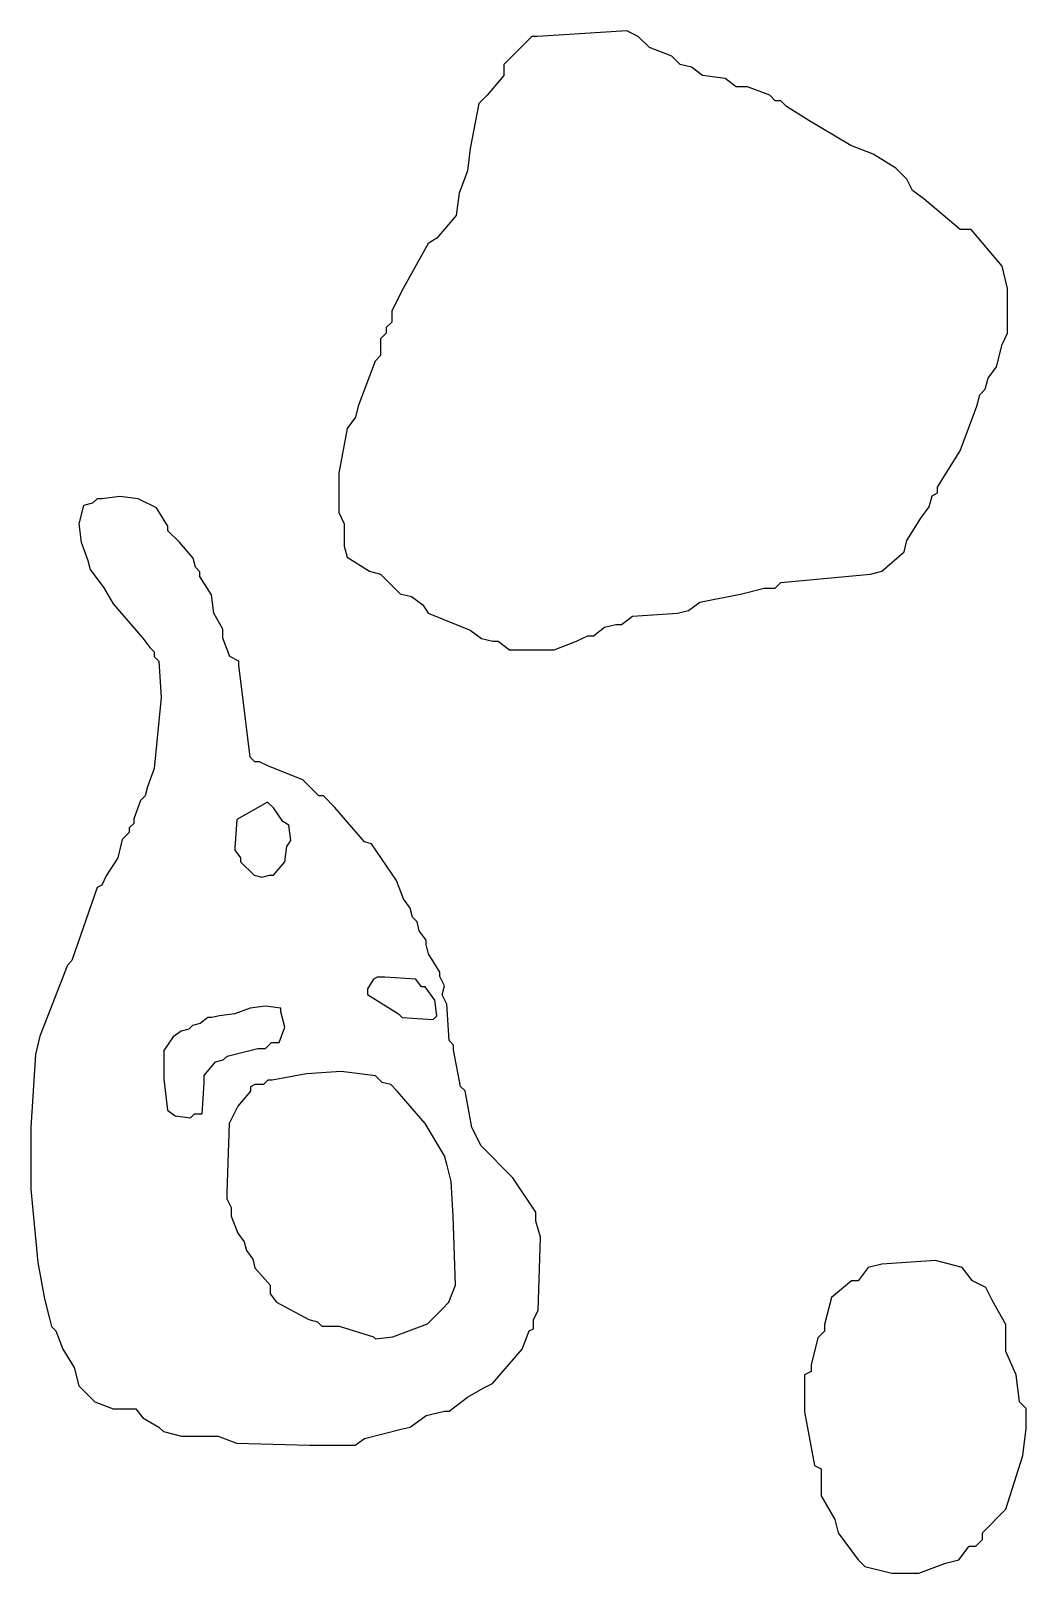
# Model space of a CAD drawing. Header units: metres. Extents: x 9.86 to 10.83, y 7.71 to 9.21.
import ezdxf

# ---------------------------------------------------------------- set-up
doc = ezdxf.new("R2010")
doc.units = ezdxf.units.M

msp = doc.modelspace()

# ---------------------------------------------------------------- linework, layer by layer
at = {"color": 31}
for points in [[(10.1616, 8.73866), (10.167, 8.72779), (10.167, 8.70607), (10.1698, 8.69521), (10.1915, 8.68163), (10.2023, 8.67891), (10.2213, 8.6599), (10.2322, 8.65719), (10.2431, 8.64904), (10.2485, 8.6409), (10.2892, 8.6246), (10.3001, 8.61646), (10.311, 8.61374), (10.3164, 8.61374), (10.3273, 8.60559), (10.3707, 8.60559), (10.3924, 8.61374), (10.4033, 8.61917), (10.4087, 8.61917), (10.4196, 8.62732), (10.4304, 8.63003), (10.4359, 8.63003), (10.4467, 8.63818), (10.4902, 8.6409), (10.5011, 8.64361), (10.5119, 8.65176), (10.5526, 8.6599), (10.5744, 8.66534), (10.5852, 8.66534), (10.5907, 8.67077), (10.6776, 8.67891), (10.6884, 8.68163), (10.7101, 8.70064), (10.7129, 8.7115), (10.7264, 8.73322), (10.7346, 8.74409), (10.7373, 8.75495), (10.7427, 8.75766), (10.7427, 8.7631), (10.7509, 8.77667), (10.7645, 8.7984), (10.7808, 8.84185), (10.7835, 8.85271), (10.7889, 8.85814), (10.7916, 8.869), (10.7998, 8.87986), (10.8052, 8.90159), (10.8106, 8.91245), (10.8106, 8.9559), (10.8052, 8.97762), (10.7753, 9.01293), (10.7645, 9.01293), (10.7292, 9.0428), (10.7183, 9.05094), (10.7129, 9.06181), (10.702, 9.07267), (10.6803, 9.08625), (10.6586, 9.09439), (10.6178, 9.11883), (10.5961, 9.13241), (10.5907, 9.13784), (10.5852, 9.13784), (10.5798, 9.14327), (10.5581, 9.15142), (10.5472, 9.15142), (10.5364, 9.15957), (10.5146, 9.16228), (10.5038, 9.17043), (10.4929, 9.17314), (10.4848, 9.18129), (10.463, 9.18944), (10.4522, 9.2003), (10.4413, 9.20573), (10.3544, 9.2003), (10.349, 9.2003), (10.33, 9.18129), (10.3218, 9.17314), (10.3218, 9.16228), (10.3055, 9.14327), (10.2974, 9.13513), (10.2892, 9.09168), (10.2865, 9.06995), (10.2784, 9.04823), (10.2757, 9.0265), (10.2567, 9.00478), (10.2485, 8.99935), (10.2241, 8.9559), (10.2132, 8.93418), (10.2132, 8.92331), (10.2078, 8.91788), (10.2078, 8.91245), (10.2023, 8.90702), (10.2023, 8.89616), (10.2023, 8.89073), (10.1969, 8.8853), (10.1806, 8.84185), (10.1779, 8.83098), (10.1698, 8.82012), (10.1616, 8.77667), (10.1616, 8.75495), (10.1616, 8.74409), (10.1616, 8.74137)], [(9.86288, 8.08233), (9.86953, 8.01137), (9.87618, 7.9759), (9.88062, 7.95816), (9.88284, 7.94929), (9.88727, 7.94485), (9.89392, 7.92711), (9.90501, 7.90937), (9.90945, 7.89163), (9.92497, 7.87611), (9.94271, 7.86946), (9.96044, 7.86946), (9.96488, 7.86946), (9.97153, 7.86059), (9.98705, 7.85172), (9.99149, 7.84729), (10.0092, 7.84285), (10.0447, 7.84285), (10.0624, 7.8362), (10.1334, 7.83398), (10.1689, 7.83398), (10.1777, 7.83398), (10.1866, 7.84064), (10.2221, 7.8495), (10.231, 7.85172), (10.2465, 7.86281), (10.2642, 7.86724), (10.2687, 7.86724), (10.2864, 7.88055), (10.3019, 7.88942), (10.3108, 7.89385), (10.3396, 7.92711), (10.3463, 7.94485), (10.3507, 7.94707), (10.3507, 7.95594), (10.3551, 7.96481), (10.3574, 8.03576), (10.3529, 8.05129), (10.3529, 8.06016), (10.3307, 8.09342), (10.2997, 8.12446), (10.2908, 8.1422), (10.2842, 8.17768), (10.2797, 8.18211), (10.2731, 8.21759), (10.2731, 8.22202), (10.2687, 8.22646), (10.2664, 8.26194), (10.262, 8.27081), (10.2642, 8.27968), (10.2598, 8.28854), (10.2598, 8.29298), (10.2487, 8.31072), (10.2465, 8.31959), (10.2465, 8.32402), (10.2398, 8.33289), (10.2376, 8.34176), (10.2332, 8.3462), (10.231, 8.35507), (10.2243, 8.36394), (10.2177, 8.38167), (10.1933, 8.41715), (10.1866, 8.41937), (10.1578, 8.45263), (10.1467, 8.46372), (10.1423, 8.46372), (10.1267, 8.47924), (10.0935, 8.49254), (10.0846, 8.49698), (10.0802, 8.49698), (10.0757, 8.50141), (10.0669, 8.57237), (10.0647, 8.59011), (10.0647, 8.59454), (10.0558, 8.59898), (10.0491, 8.61672), (10.0491, 8.62559), (10.0403, 8.64111), (10.0381, 8.65885), (10.027, 8.67659), (10.027, 8.68102), (10.0225, 8.68545), (10.0203, 8.69432), (10.007, 8.70985), (9.99592, 8.72093), (9.99592, 8.72537), (9.98484, 8.74311), (9.9671, 8.75198), (9.94936, 8.75419), (9.93162, 8.75198), (9.92718, 8.75198), (9.92275, 8.74754), (9.91388, 8.74532), (9.90945, 8.72758), (9.91166, 8.70985), (9.91831, 8.69211), (9.92053, 8.68324), (9.93384, 8.6655), (9.94271, 8.64998), (9.97153, 8.61672), (9.97818, 8.60785), (9.98262, 8.60341), (9.98262, 8.59898), (9.98705, 8.59454), (9.98927, 8.55906), (9.98262, 8.49033), (9.97597, 8.47259), (9.97375, 8.46372), (9.96931, 8.45928), (9.96266, 8.44154), (9.96266, 8.43711), (9.95823, 8.43267), (9.95823, 8.42824), (9.95158, 8.42159), (9.94714, 8.40385), (9.93605, 8.38611), (9.93162, 8.37724), (9.92718, 8.37502), (9.90279, 8.30407), (9.89836, 8.29963), (9.87175, 8.23089), (9.86732, 8.21315), (9.86288, 8.1422), (9.86288, 8.10672), (9.86288, 8.08898), (9.86288, 8.08455)], [(10.6135, 7.86643), (10.6233, 7.81429), (10.6298, 7.81103), (10.6298, 7.78496), (10.6428, 7.76215), (10.6461, 7.74912), (10.6656, 7.72305), (10.6721, 7.71653), (10.6982, 7.71001), (10.7243, 7.71001), (10.7504, 7.71979), (10.7634, 7.72305), (10.7732, 7.73608), (10.7797, 7.73608), (10.7862, 7.7426), (10.7862, 7.74912), (10.809, 7.77193), (10.8253, 7.82407), (10.8286, 7.85014), (10.8286, 7.86317), (10.8286, 7.86969), (10.822, 7.87621), (10.8188, 7.90228), (10.809, 7.92509), (10.809, 7.95116), (10.796, 7.97397), (10.7895, 7.987), (10.7764, 7.99352), (10.7666, 8.00655), (10.7406, 8.01307), (10.6884, 8.00981), (10.6754, 8.00655), (10.6656, 7.99352), (10.6591, 7.99352), (10.6396, 7.97722), (10.633, 7.95116), (10.633, 7.94464), (10.6265, 7.93812), (10.62, 7.91205), (10.62, 7.90553), (10.6135, 7.90228), (10.6135, 7.87621), (10.6135, 7.86969)]]:
    msp.add_lwpolyline(points, close=True, dxfattribs=at)
at = {"color": 227}
for points in [[(10.0608, 8.4111), (10.0664, 8.40363), (10.0664, 8.3999), (10.0795, 8.38684), (10.087, 8.38497), (10.0944, 8.38684), (10.0982, 8.38684), (10.1094, 8.3999), (10.1112, 8.41483), (10.115, 8.42043), (10.1131, 8.43536), (10.1075, 8.43909), (10.0982, 8.45216), (10.0926, 8.45775), (10.0627, 8.44096), (10.0608, 8.41296)], [(10.1896, 8.27113), (10.2195, 8.25247), (10.2232, 8.24874), (10.2531, 8.24687), (10.2568, 8.2506), (10.2549, 8.26553), (10.2456, 8.2786), (10.2419, 8.2786), (10.2363, 8.28606), (10.2064, 8.28793), (10.1989, 8.28793), (10.1952, 8.28606), (10.1896, 8.27673), (10.1896, 8.273)], [(9.9918, 8.18902), (9.99553, 8.15916), (10.003, 8.15356), (10.0179, 8.15169), (10.0217, 8.15543), (10.0291, 8.15543), (10.031, 8.18528), (10.031, 8.19275), (10.0422, 8.20581), (10.0496, 8.20768), (10.0534, 8.21141), (10.0832, 8.21888), (10.0907, 8.21888), (10.0963, 8.22448), (10.1038, 8.22448), (10.1094, 8.23941), (10.1056, 8.25434), (10.1056, 8.25807), (10.0907, 8.25993), (10.0758, 8.25807), (10.0608, 8.25247), (10.0459, 8.2506), (10.0385, 8.24874), (10.0347, 8.24874), (10.0273, 8.24314), (10.0198, 8.24127), (10.0161, 8.23754), (10.0086, 8.23567), (10.0011, 8.23007), (9.9918, 8.21701), (9.9918, 8.20208), (9.9918, 8.19462), (9.9918, 8.19088)]]:
    msp.add_lwpolyline(points, close=True, dxfattribs=at)
at = {"color": 224}
msp.add_lwpolyline([(10.0531, 8.07304), (10.0573, 8.06468), (10.0573, 8.05631), (10.0636, 8.03959), (10.0699, 8.03122), (10.072, 8.02286), (10.0782, 8.01449), (10.0803, 8.00613), (10.095, 7.9894), (10.095, 7.98104), (10.1012, 7.97268), (10.1326, 7.95595), (10.141, 7.95386), (10.1451, 7.94968), (10.1619, 7.94968), (10.1953, 7.93922), (10.1974, 7.93713), (10.2141, 7.93922), (10.2476, 7.95177), (10.2622, 7.9664), (10.2685, 7.97268), (10.2748, 7.9894), (10.2727, 8.05631), (10.2706, 8.08977), (10.2664, 8.1065), (10.2643, 8.11486), (10.2455, 8.14622), (10.2183, 8.17759), (10.2121, 8.18386), (10.2037, 8.18595), (10.1974, 8.19222), (10.164, 8.1964), (10.1305, 8.19431), (10.0971, 8.18804), (10.0929, 8.18804), (10.0887, 8.18386), (10.0803, 8.18386), (10.0761, 8.18177), (10.0761, 8.17759), (10.0636, 8.16295), (10.0552, 8.14622), (10.0531, 8.07931), (10.0531, 8.07513)], close=True, dxfattribs=at)

doc.saveas('drawing.dxf')
